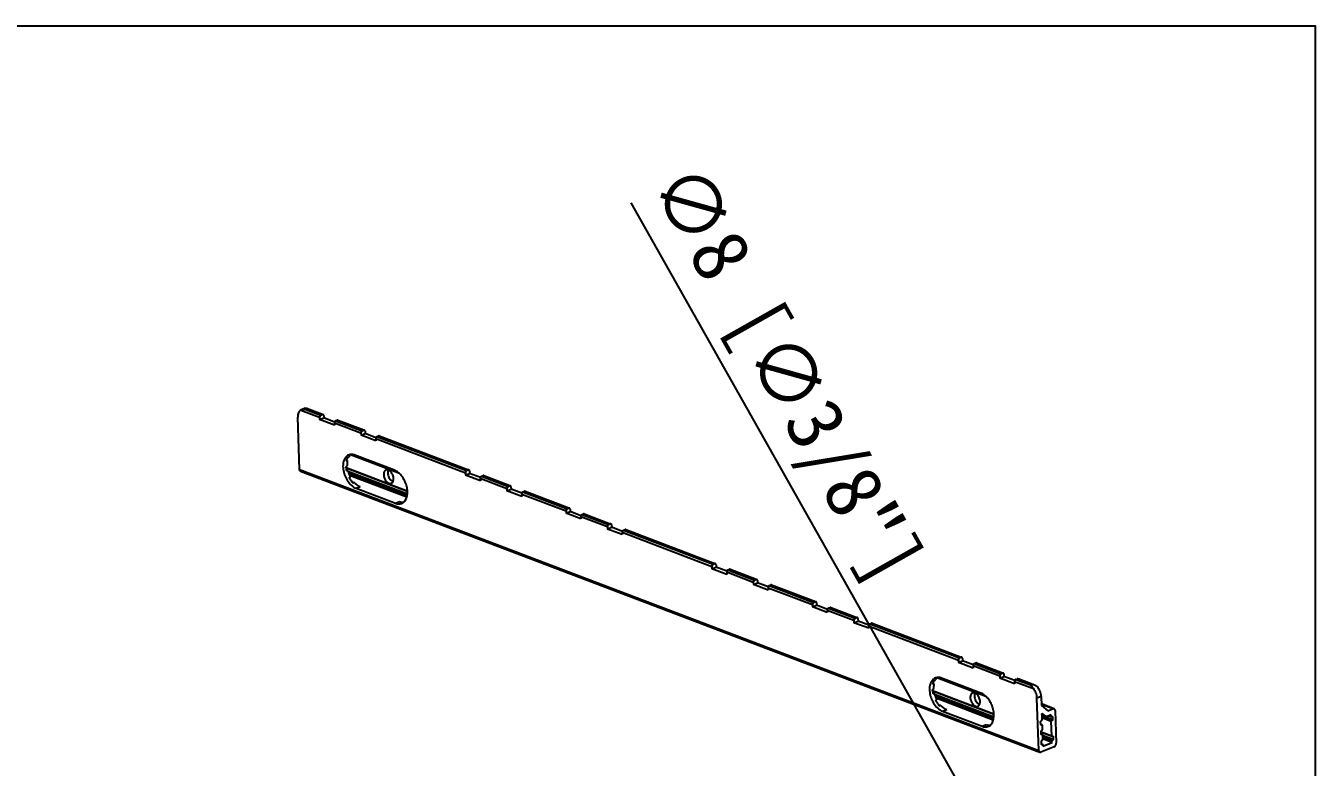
# Model space of a CAD drawing. Header units: millimetres. Extents: x 2900105 to 2915262, y -55349 to -51874.
# Drawn here: x 2908235 to 2909141, y -53200 to -52680 of the extents above; entities that cross this region are included whole.
import ezdxf

# ---------------------------------------------------------------- set-up
doc = ezdxf.new("R2010")
doc.units = ezdxf.units.MM
doc.layers.add('02___PRT_ALL_AXES', color=7, linetype='Continuous')
doc.styles.get("Standard").update_dxf_attribs({"font": ''})
doc.styles.get('Standard').set_extended_font_data('SimSun')
doc.dimstyles.new('我的A-GB-50', dxfattribs={"dimscale": 0.5, "dimtxt": 80, "dimasz": 50, "dimexe": 20, "dimexo": 10, "dimgap": 15, "dimtad": 1, "dimdec": 1, "dimzin": 9, "dimdsep": 46, "dimtxsty": 'Standard', "dimcen": 2.5, "dimadec": 0, "dimazin": 0, "dimtfac": 1, "dimtdec": 1, "dimtmove": 0, "dimatfit": 3, "dimfxl": 2, "dimarcsym": 0})

# ---------------------------------------------------------------- blocks, each defined once
blk = doc.blocks.new('*D286')
at = {"color": 0, "lineweight": -2, "transparency": 16777216}
for p, q in [((2908660.27, -52803.89), (2908903.95, -53235.58)), ((2908920.18, -53264.31), (2908916.24, -53257.35)), ((2908932.46, -53286.09), (2908944.75, -53307.86))]:
    blk.add_line(p, q, dxfattribs=at)
at = {"color": 0, "transparency": 16777216}
for points in [[(2908907.58, -53233.53), (2908900.32, -53237.62), (2908916.24, -53257.35)], [(2908936.09, -53284.04), (2908928.84, -53288.13), (2908920.18, -53264.31)]]:
    blk.add_solid(points, dxfattribs=at)
at = {"layer": 'Defpoints', "color": 0, "transparency": 16777216}
for p in [(2908916.24, -53257.35), (2908920.18, -53264.31)]:
    blk.add_point(p, dxfattribs=at)
at = {"color": 0, "transparency": 16777216, "insert": (2908766.34, -52926.08), "char_height": 40, "attachment_point": 5, "rotation": 299.44405}
blk.add_mtext('∅8 [∅3/8"]', dxfattribs=at)

msp = doc.modelspace()

# ---------------------------------------------------------------- linework, layer by layer
at = {"color": 7, "linetype": 'Continuous'}
for p, q in [((2908428.62, -52949.42), (2908428.42, -52949.51)), ((2908428.42, -52949.51), (2908441.63, -52954.52)), ((2908431.48, -52948.25), (2908429.48, -52949.07)), ((2908432.07, -52949.12), (2908433.22, -52948.65)), ((2908432.07, -52949.12), (2908442.45, -52953.07)), ((2908432.54, -52948.2), (2908443.67, -52952.43)), ((2908433.22, -52948.65), (2908443.61, -52952.6)), ((2908427.5, -52991.16), (2908426.24, -52954.39)), ((2908441.63, -52954.52), (2908441.68, -52956.18)), ((2908441.68, -52956.18), (2908444.57, -52955.01)), ((2908452.07, -52960.13), (2908441.68, -52956.18)), ((2908442.45, -52953.07), (2908443.61, -52952.6)), ((2908444.07, -52952.58), (2908443.61, -52952.6)), ((2908444.51, -52953.35), (2908444.57, -52955.01)), ((2908452.11, -52957.88), (2908444.57, -52955.01)), ((2908452.02, -52958.47), (2908452.07, -52960.13)), ((2908452.02, -52958.47), (2908470.72, -52965.58)), ((2908452.84, -52957.02), (2908454, -52956.55)), ((2908452.84, -52957.02), (2908471.54, -52964.13)), ((2908454.46, -52956.53), (2908454, -52956.55)), ((2908454, -52956.55), (2908472.7, -52963.66)), ((2908454.46, -52956.53), (2908472.76, -52963.49)), ((2908470.72, -52965.58), (2908470.77, -52967.24)), ((2908470.77, -52967.24), (2908473.65, -52966.06)), ((2908481.16, -52971.18), (2908470.77, -52967.24)), ((2908471.54, -52964.13), (2908472.7, -52963.66)), ((2908473.16, -52963.64), (2908472.7, -52963.66)), ((2908473.6, -52964.41), (2908473.65, -52966.06)), ((2908481.2, -52968.93), (2908473.65, -52966.06)), ((2908481.1, -52969.53), (2908481.16, -52971.18)), ((2908481.1, -52969.53), (2908544.13, -52993.48)), ((2908481.93, -52968.08), (2908483.08, -52967.61)), ((2908481.93, -52968.08), (2908544.96, -52992.03)), ((2908483.55, -52967.59), (2908483.08, -52967.61)), ((2908483.08, -52967.61), (2908546.11, -52991.56)), ((2908483.55, -52967.59), (2908546.17, -52991.39)), ((2908460.45, -52984.91), (2908460.9, -52985.09)), ((2908460.48, -52984.84), (2908461.07, -52985.07)), ((2908460.72, -52985.16), (2908460.54, -52985.17)), ((2908460.57, -52985.1), (2908460.72, -52985.16)), ((2908460.9, -52985.09), (2908460.72, -52985.16)), ((2908461.07, -52985.07), (2908460.9, -52985.09)), ((2908461.78, -52982.7), (2908461.6, -52982.77)), ((2908497.75, -52994.16), (2908463.25, -52981.05)), ((2908496.14, -52992.81), (2908464.52, -52980.79)), ((2908465.27, -52980.93), (2908495.38, -52992.38)), ((2908494.17, -52991.69), (2908466.46, -52981.16)), ((2908427.5, -52991.16), (2908946.93, -53188.59)), ((2908428.23, -52992.44), (2908947.66, -53189.87)), ((2908460.19, -52989.86), (2908503.24, -53006.22)), ((2908460.19, -52990.11), (2908503.24, -53006.48)), ((2908460.44, -52991.71), (2908461.1, -52991.97)), ((2908460.64, -52989.07), (2908460.46, -52989.14)), ((2908460.46, -52991.64), (2908461.31, -52991.96)), ((2908460.92, -52992.04), (2908460.71, -52992.04)), ((2908460.74, -52991.97), (2908460.92, -52992.04)), ((2908461.1, -52991.97), (2908460.92, -52992.04)), ((2908461.31, -52991.96), (2908461.1, -52991.97)), ((2908461.56, -52992.4), (2908503.31, -53008.26)), ((2908461.89, -52993.26), (2908503.17, -53008.95)), ((2908503.15, -53009.08), (2908461.94, -52993.42)), ((2908503.01, -53009.77), (2908462.22, -52994.27)), ((2908502.84, -53010.61), (2908462.7, -52995.35)), ((2908462.93, -52996.75), (2908462.75, -52996.82)), ((2908544.13, -52993.48), (2908544.18, -52995.14)), ((2908544.18, -52995.14), (2908547.07, -52993.97)), ((2908554.57, -52999.09), (2908544.18, -52995.14)), ((2908544.96, -52992.03), (2908546.11, -52991.56)), ((2908546.57, -52991.54), (2908546.11, -52991.56)), ((2908547.01, -52992.31), (2908547.07, -52993.97)), ((2908554.61, -52996.84), (2908547.07, -52993.97)), ((2908555.34, -52995.98), (2908556.5, -52995.51)), ((2908555.34, -52995.98), (2908574.04, -53003.09)), ((2908556.96, -52995.49), (2908556.5, -52995.51)), ((2908556.5, -52995.51), (2908575.2, -53002.62)), ((2908556.96, -52995.49), (2908575.26, -53002.45)), ((2908464.44, -53000.04), (2908465.59, -53000.48)), ((2908464.46, -52999.97), (2908465.88, -53000.51)), ((2908464.75, -53000.3), (2908465.41, -53000.55)), ((2908465.59, -53000.48), (2908465.41, -53000.55)), ((2908467.26, -53004.46), (2908470.14, -53003.28)), ((2908467.26, -53004.46), (2908494.96, -53014.99)), ((2908554.52, -52997.43), (2908554.57, -52999.09)), ((2908554.52, -52997.43), (2908573.22, -53004.54)), ((2908573.22, -53004.54), (2908573.27, -53006.2)), ((2908573.27, -53006.2), (2908576.16, -53005.02)), ((2908574.04, -53003.09), (2908575.2, -53002.62)), ((2908575.66, -53002.6), (2908575.2, -53002.62)), ((2908576.1, -53003.37), (2908576.16, -53005.02)), ((2908583.7, -53007.89), (2908576.16, -53005.02)), ((2908494.96, -53014.99), (2908497.84, -53013.81)), ((2908583.66, -53010.14), (2908573.27, -53006.2)), ((2908583.61, -53008.49), (2908583.66, -53010.14)), ((2908583.61, -53008.49), (2908614.77, -53020.34)), ((2908584.43, -53007.04), (2908585.59, -53006.57)), ((2908584.43, -53007.04), (2908615.6, -53018.88)), ((2908586.05, -53006.55), (2908585.59, -53006.57)), ((2908585.59, -53006.57), (2908616.75, -53018.41)), ((2908586.05, -53006.55), (2908616.82, -53018.24)), ((2908614.77, -53020.34), (2908614.83, -53021.99)), ((2908614.83, -53021.99), (2908617.71, -53020.82)), ((2908625.22, -53025.94), (2908614.83, -53021.99)), ((2908615.6, -53018.88), (2908616.75, -53018.41)), ((2908617.22, -53018.39), (2908616.75, -53018.41)), ((2908617.65, -53019.16), (2908617.71, -53020.82)), ((2908625.26, -53023.69), (2908617.71, -53020.82)), ((2908625.99, -53022.83), (2908627.14, -53022.36)), ((2908625.99, -53022.83), (2908644.69, -53029.94)), ((2908627.6, -53022.34), (2908627.14, -53022.36)), ((2908627.14, -53022.36), (2908645.84, -53029.47)), ((2908627.6, -53022.34), (2908645.9, -53029.3)), ((2908625.16, -53024.28), (2908625.22, -53025.94)), ((2908625.16, -53024.28), (2908643.86, -53031.39)), ((2908643.86, -53031.39), (2908643.92, -53033.05)), ((2908643.92, -53033.05), (2908646.8, -53031.87)), ((2908654.3, -53036.99), (2908643.92, -53033.05)), ((2908644.69, -53029.94), (2908645.84, -53029.47)), ((2908646.3, -53029.45), (2908645.84, -53029.47)), ((2908646.74, -53030.22), (2908646.8, -53031.87)), ((2908654.35, -53034.74), (2908646.8, -53031.87)), ((2908654.25, -53035.34), (2908654.3, -53036.99)), ((2908654.25, -53035.34), (2908717.27, -53059.3)), ((2908655.08, -53033.89), (2908656.23, -53033.42)), ((2908655.08, -53033.89), (2908718.1, -53057.84)), ((2908656.69, -53033.4), (2908656.23, -53033.42)), ((2908656.23, -53033.42), (2908719.25, -53057.37)), ((2908656.69, -53033.4), (2908719.32, -53057.2)), ((2908717.27, -53059.3), (2908717.33, -53060.95)), ((2908717.33, -53060.95), (2908720.21, -53059.78)), ((2908718.1, -53057.84), (2908719.25, -53057.37)), ((2908719.72, -53057.35), (2908719.25, -53057.37)), ((2908720.16, -53058.12), (2908720.21, -53059.78)), ((2908727.76, -53062.65), (2908720.21, -53059.78)), ((2908727.72, -53064.9), (2908717.33, -53060.95)), ((2908727.66, -53063.24), (2908746.36, -53070.35)), ((2908727.66, -53063.24), (2908727.72, -53064.9)), ((2908728.49, -53061.79), (2908729.64, -53061.32)), ((2908728.49, -53061.79), (2908747.19, -53068.9)), ((2908730.11, -53061.3), (2908729.64, -53061.32)), ((2908729.64, -53061.32), (2908748.34, -53068.43)), ((2908730.11, -53061.3), (2908748.41, -53068.26)), ((2908747.19, -53068.9), (2908748.34, -53068.43)), ((2908748.81, -53068.41), (2908748.34, -53068.43)), ((2908749.24, -53069.18), (2908749.3, -53070.83)), ((2908746.36, -53070.35), (2908746.42, -53072.01)), ((2908746.42, -53072.01), (2908749.3, -53070.83)), ((2908756.81, -53075.95), (2908746.42, -53072.01)), ((2908756.85, -53073.7), (2908749.3, -53070.83)), ((2908756.75, -53074.3), (2908787.92, -53086.15)), ((2908756.75, -53074.3), (2908756.81, -53075.95)), ((2908757.58, -53072.85), (2908758.73, -53072.38)), ((2908757.58, -53072.85), (2908788.74, -53084.69)), ((2908759.19, -53072.36), (2908758.73, -53072.38)), ((2908758.73, -53072.38), (2908789.9, -53084.22)), ((2908759.19, -53072.36), (2908789.96, -53084.05)), ((2908787.92, -53086.15), (2908787.97, -53087.8)), ((2908787.97, -53087.8), (2908790.85, -53086.63)), ((2908788.74, -53084.69), (2908789.9, -53084.22)), ((2908790.36, -53084.2), (2908789.9, -53084.22)), ((2908790.8, -53084.97), (2908790.85, -53086.63)), ((2908798.4, -53089.5), (2908790.85, -53086.63)), ((2908798.36, -53091.75), (2908787.97, -53087.8)), ((2908798.3, -53090.09), (2908817, -53097.2)), ((2908798.3, -53090.09), (2908798.36, -53091.75)), ((2908799.13, -53088.64), (2908800.28, -53088.17)), ((2908799.13, -53088.64), (2908817.83, -53095.75)), ((2908800.75, -53088.15), (2908800.28, -53088.17)), ((2908800.28, -53088.17), (2908818.98, -53095.28)), ((2908800.75, -53088.15), (2908819.05, -53095.11)), ((2908817.83, -53095.75), (2908818.98, -53095.28)), ((2908819.45, -53095.26), (2908818.98, -53095.28)), ((2908819.89, -53096.03), (2908819.94, -53097.68)), ((2908817, -53097.2), (2908817.06, -53098.86)), ((2908817.06, -53098.86), (2908819.94, -53097.68)), ((2908827.45, -53102.81), (2908817.06, -53098.86)), ((2908827.49, -53100.55), (2908819.94, -53097.68)), ((2908827.39, -53101.15), (2908890.42, -53125.11)), ((2908827.39, -53101.15), (2908827.45, -53102.81)), ((2908828.22, -53099.7), (2908829.37, -53099.23)), ((2908828.22, -53099.7), (2908891.24, -53123.65)), ((2908829.84, -53099.21), (2908829.37, -53099.23)), ((2908829.37, -53099.23), (2908892.4, -53123.18)), ((2908829.84, -53099.21), (2908892.46, -53123.01)), ((2908891.24, -53123.65), (2908892.4, -53123.18)), ((2908892.86, -53123.16), (2908892.4, -53123.18)), ((2908890.42, -53125.11), (2908890.47, -53126.76)), ((2908890.47, -53126.76), (2908893.36, -53125.59)), ((2908900.86, -53130.71), (2908890.47, -53126.76)), ((2908893.3, -53123.93), (2908893.36, -53125.59)), ((2908900.9, -53128.46), (2908893.36, -53125.59)), ((2908900.81, -53129.05), (2908919.51, -53136.16)), ((2908900.81, -53129.05), (2908900.86, -53130.71)), ((2908901.63, -53127.6), (2908902.79, -53127.13)), ((2908901.63, -53127.6), (2908920.33, -53134.71)), ((2908903.25, -53127.11), (2908902.79, -53127.13)), ((2908902.79, -53127.13), (2908921.49, -53134.24)), ((2908903.25, -53127.11), (2908921.55, -53134.07)), ((2908872.53, -53141.54), (2908872.98, -53141.71)), ((2908872.56, -53141.47), (2908873.16, -53141.7)), ((2908872.8, -53141.79), (2908872.62, -53141.8)), ((2908872.65, -53141.73), (2908872.8, -53141.79)), ((2908872.98, -53141.71), (2908872.8, -53141.79)), ((2908873.16, -53141.7), (2908872.98, -53141.71)), ((2908873.86, -53139.33), (2908873.68, -53139.4)), ((2908909.83, -53150.79), (2908875.4, -53137.7)), ((2908908.22, -53149.44), (2908876.6, -53137.42)), ((2908877.35, -53137.56), (2908907.46, -53149.01)), ((2908906.25, -53148.32), (2908878.55, -53137.79)), ((2908919.51, -53136.16), (2908919.56, -53137.82)), ((2908919.56, -53137.82), (2908922.44, -53136.64)), ((2908929.95, -53141.77), (2908919.56, -53137.82)), ((2908920.33, -53134.71), (2908921.49, -53134.24)), ((2908921.95, -53134.22), (2908921.49, -53134.24)), ((2908922.39, -53134.99), (2908922.44, -53136.64)), ((2908929.99, -53139.51), (2908922.44, -53136.64)), ((2908929.89, -53140.11), (2908943.1, -53145.13)), ((2908929.89, -53140.11), (2908929.95, -53141.77)), ((2908930.72, -53138.66), (2908931.87, -53138.19)), ((2908930.72, -53138.66), (2908941.11, -53142.61)), ((2908932.34, -53138.17), (2908931.87, -53138.19)), ((2908931.87, -53138.19), (2908942.26, -53142.14)), ((2908932.34, -53138.17), (2908943.87, -53142.55)), ((2908872.27, -53146.49), (2908915.32, -53162.85)), ((2908872.27, -53146.74), (2908915.33, -53163.11)), ((2908873.18, -53148.6), (2908872.52, -53148.34)), ((2908872.72, -53145.7), (2908872.54, -53145.77)), ((2908872.55, -53148.27), (2908873.39, -53148.59)), ((2908873, -53148.67), (2908872.79, -53148.67)), ((2908872.82, -53148.6), (2908873, -53148.67)), ((2908873.18, -53148.6), (2908873, -53148.67)), ((2908873.39, -53148.59), (2908873.18, -53148.6)), ((2908873.64, -53149.03), (2908915.39, -53164.89)), ((2908873.98, -53149.89), (2908915.26, -53165.58)), ((2908915.23, -53165.71), (2908874.03, -53150.05)), ((2908915.09, -53166.4), (2908874.31, -53150.89)), ((2908942.26, -53142.14), (2908941.11, -53142.61)), ((2908948.56, -53150.65), (2908945.67, -53151.82)), ((2908948.56, -53150.65), (2908948.78, -53157.09)), ((2908914.92, -53167.24), (2908874.79, -53151.98)), ((2908875.02, -53153.37), (2908874.84, -53153.45)), ((2908876.52, -53156.67), (2908877.68, -53157.11)), ((2908876.55, -53156.6), (2908877.97, -53157.14)), ((2908876.83, -53156.93), (2908877.5, -53157.18)), ((2908877.68, -53157.11), (2908877.5, -53157.18)), ((2908879.34, -53161.09), (2908882.22, -53159.91)), ((2908946.93, -53188.59), (2908945.67, -53151.82)), ((2908957.67, -53159.35), (2908948.74, -53155.95)), ((2908956.89, -53159.38), (2908948.75, -53156.28)), ((2908948.78, -53157.09), (2908953.29, -53160.84)), ((2908953.29, -53160.84), (2908956.89, -53159.38)), ((2908879.34, -53161.09), (2908907.05, -53171.62)), ((2908948.32, -53170.32), (2908948.25, -53168.48)), ((2908948.6, -53167.88), (2908948.78, -53167.8)), ((2908948.99, -53163.4), (2908949.12, -53167.2)), ((2908949, -53163.58), (2908951.78, -53164.64)), ((2908949, -53163.64), (2908951.76, -53164.69)), ((2908949.02, -53164.07), (2908956.6, -53166.95)), ((2908949.04, -53164.81), (2908956.26, -53167.56)), ((2908956.08, -53167.63), (2908949.05, -53164.96)), ((2908955.73, -53168.24), (2908949.07, -53165.7)), ((2908949.53, -53162.78), (2908949.6, -53162.82)), ((2908949.53, -53162.79), (2908949.6, -53162.82)), ((2908951.78, -53164.64), (2908949.6, -53162.82)), ((2908951.78, -53164.64), (2908952.05, -53164.79)), ((2908955.58, -53163.64), (2908952.82, -53164.76)), ((2908954.1, -53164.24), (2908955.79, -53164.88)), ((2908954.42, -53164.11), (2908955.61, -53164.56)), ((2908955.61, -53164.56), (2908955.58, -53163.64)), ((2908956.08, -53178.35), (2908955.73, -53168.24)), ((2908955.79, -53164.88), (2908955.98, -53164.87)), ((2908955.98, -53164.87), (2908956.17, -53164.8)), ((2908955.98, -53164.9), (2908956.54, -53165.11)), ((2908956.26, -53167.56), (2908956.08, -53167.63)), ((2908956.17, -53164.8), (2908956.36, -53164.79)), ((2908956.54, -53165.11), (2908956.6, -53166.95)), ((2908958.4, -53160.63), (2908959.18, -53183.61)), ((2908907.05, -53171.62), (2908909.93, -53170.44)), ((2908948.31, -53170.35), (2908948.87, -53170.56)), ((2908948.33, -53170.27), (2908949.07, -53170.55)), ((2908948.55, -53177.21), (2908948.49, -53175.38)), ((2908948.69, -53170.63), (2908948.5, -53170.64)), ((2908948.5, -53175.72), (2908956.26, -53178.67)), ((2908948.53, -53170.57), (2908948.69, -53170.63)), ((2908948.54, -53177.24), (2908949.11, -53177.45)), ((2908948.56, -53175.49), (2908956.08, -53178.35)), ((2908948.57, -53177.17), (2908949.3, -53177.45)), ((2908948.87, -53170.56), (2908948.69, -53170.63)), ((2908948.93, -53177.53), (2908948.73, -53177.54)), ((2908948.76, -53177.46), (2908948.93, -53177.53)), ((2908948.83, -53174.77), (2908949.01, -53174.7)), ((2908949.07, -53170.55), (2908948.87, -53170.56)), ((2908949.11, -53177.45), (2908948.93, -53177.53)), ((2908949.3, -53177.45), (2908949.11, -53177.45)), ((2908949.25, -53170.87), (2908949.36, -53174.09)), ((2908949.46, -53177.84), (2908957.08, -53180.74)), ((2908949.48, -53177.77), (2908949.59, -53180.98)), ((2908957.8, -53186.03), (2908948.44, -53189.84)), ((2908948.79, -53184.11), (2908948.72, -53182.27)), ((2908948.78, -53184.13), (2908949.34, -53184.35)), ((2908948.81, -53184.06), (2908949.54, -53184.34)), ((2908949.16, -53184.42), (2908948.97, -53184.43)), ((2908949, -53184.36), (2908949.16, -53184.42)), ((2908949.07, -53181.66), (2908949.25, -53181.59)), ((2908949.34, -53184.35), (2908949.16, -53184.42)), ((2908949.54, -53184.34), (2908949.34, -53184.35)), ((2908949.51, -53178.6), (2908956.73, -53181.34)), ((2908956.55, -53181.42), (2908949.52, -53178.74)), ((2908956.21, -53182.02), (2908949.54, -53179.49)), ((2908956.24, -53182.94), (2908949.57, -53180.41)), ((2908949.72, -53184.66), (2908949.75, -53185.58)), ((2908949.75, -53185.58), (2908956.24, -53182.94)), ((2908956.24, -53182.94), (2908956.21, -53182.02)), ((2908956.26, -53178.67), (2908956.46, -53178.66)), ((2908956.45, -53178.68), (2908957.01, -53178.9)), ((2908956.46, -53178.66), (2908956.64, -53178.59)), ((2908956.73, -53181.34), (2908956.55, -53181.42)), ((2908956.64, -53178.59), (2908956.83, -53178.58)), ((2908957.01, -53178.9), (2908957.08, -53180.74))]:
    msp.add_line(p, q, dxfattribs=at)
at = {"color": 114, "true_color": 0x139b48}
msp.add_lwpolyline([(2907331.45, -52679.54), (2909141.14, -52679.54), (2909141.14, -53792.26), (2907331.45, -53792.26)], close=True, dxfattribs=at)
at = {"color": 7, "linetype": 'Continuous'}
for centre, radius, start, end in [((2908466.26, -52987.56), 7.99, 153.20422, 154.22667), ((2908464.63, -52986.5), 6.04, 136.23682, 140.89353), ((2908464.33, -52986.21), 5.62, 128.33878, 136.26265), ((2908469.79, -52987.37), 9.66, 159.95779, 165.09981), ((2908464.16, -52986), 5.35, 126.27532, 128.28211), ((2908464.05, -52985.84), 5.16, 117.80914, 126.30455), ((2908463.97, -52985.7), 5, 112.13087, 117.76654), ((2908467.2, -52985.01), 5.6, 130.20338, 134.56306), ((2908477.54, -52987.99), 17.49, 185.80758, 188.97254), ((2908478.46, -52987.85), 18.42, 188.96988, 192.04577), ((2908480.91, -52987.1), 20.02, 195.13278, 206.51695), ((2908477.12, -52989.41), 16.53, 219.59997, 219.92023), ((2908496.83, -53009.69), 5.98, 317.38249, 318.38822), ((2908496.74, -53009.61), 6.11, 318.39233, 320.54753), ((2908878.34, -53144.18), 7.99, 153.20422, 154.22667), ((2908876.72, -53143.13), 6.04, 136.23682, 140.89353), ((2908876.42, -53142.84), 5.62, 128.33878, 136.26265), ((2908881.87, -53144), 9.66, 159.95779, 165.09981), ((2908876.24, -53142.63), 5.35, 126.27532, 128.28211), ((2908876.13, -53142.47), 5.16, 117.80914, 126.30455), ((2908876.05, -53142.33), 5, 112.13087, 117.76654), ((2908889.63, -53144.62), 17.49, 185.80758, 188.97251), ((2908890.54, -53144.48), 18.42, 188.96985, 192.04577), ((2908893, -53143.72), 20.02, 195.13278, 206.51695), ((2908889.21, -53146.04), 16.53, 219.59997, 219.92023), ((2908908.92, -53166.32), 5.98, 317.38249, 318.38822), ((2908908.82, -53166.24), 6.11, 318.39233, 320.54753)]:
    msp.add_arc(centre, radius, start, end, dxfattribs=at)
for points, knots in [([(2908428.42, -52949.51), (2908428.06, -52949.68), (2908427.38, -52950.21), (2908426.68, -52951.36), (2908426.28, -52952.8), (2908426.22, -52953.85), (2908426.24, -52954.39)], [0, 0, 0, 0, 0.212668, 0.445725, 0.708068, 1, 1, 1, 1]), ([(2908432.07, -52949.12), (2908431.45, -52949.03), (2908430.28, -52948.99), (2908429.12, -52949.21), (2908428.62, -52949.42)], [0, 0, 0, 0, 0.531748, 1, 1, 1, 1]), ([(2908431.48, -52948.25), (2908431.66, -52948.18), (2908432.02, -52948.08), (2908432.39, -52948.14), (2908432.54, -52948.2)], [0, 0, 0, 0, 0.5398, 1, 1, 1, 1]), ([(2908432.54, -52948.2), (2908432.6, -52948.22), (2908432.85, -52948.34), (2908433.07, -52948.51), (2908433.22, -52948.65)], [0, 0, 0, 0, 0.232154, 1, 1, 1, 1]), ([(2908442.45, -52953.07), (2908442.33, -52953.12), (2908441.85, -52953.46), (2908441.61, -52954.08), (2908441.63, -52954.52)], [0, 0, 0, 0, 0.228045, 1, 1, 1, 1]), ([(2908444.51, -52953.35), (2908444.5, -52953.18), (2908444.44, -52952.87), (2908444.2, -52952.63), (2908444.07, -52952.58)], [0, 0, 0, 0, 0.547541, 1, 1, 1, 1]), ([(2908452.84, -52957.02), (2908452.72, -52957.07), (2908452.24, -52957.41), (2908452, -52958.03), (2908452.02, -52958.47)], [0, 0, 0, 0, 0.228045, 1, 1, 1, 1]), ([(2908471.54, -52964.13), (2908471.42, -52964.18), (2908470.94, -52964.51), (2908470.7, -52965.14), (2908470.72, -52965.58)], [0, 0, 0, 0, 0.228045, 1, 1, 1, 1]), ([(2908473.6, -52964.41), (2908473.59, -52964.24), (2908473.53, -52963.92), (2908473.29, -52963.69), (2908473.16, -52963.64)], [0, 0, 0, 0, 0.547541, 1, 1, 1, 1]), ([(2908481.93, -52968.08), (2908481.81, -52968.12), (2908481.33, -52968.46), (2908481.09, -52969.09), (2908481.1, -52969.53)], [0, 0, 0, 0, 0.228045, 1, 1, 1, 1]), ([(2908459.07, -52984.08), (2908458.59, -52985.08), (2908457.99, -52987.41), (2908458.08, -52991.17), (2908459.06, -52995.07), (2908460.25, -52997.57), (2908460.97, -52998.74)], [0, 0, 0, 0, 0.216001, 0.462841, 0.729622, 1, 1, 1, 1]), ([(2908459.94, -52982.69), (2908459.87, -52982.78), (2908459.56, -52983.18), (2908459.3, -52983.62), (2908459.13, -52983.96)], [0, 0, 0, 0, 0.243147, 1, 1, 1, 1]), ([(2908460.45, -52985.06), (2908460.45, -52985.05), (2908460.44, -52984.99), (2908460.45, -52984.93), (2908460.46, -52984.89)], [0, 0, 0, 0, 0.223781, 1, 1, 1, 1]), ([(2908460.54, -52985.17), (2908460.51, -52985.16), (2908460.47, -52985.12), (2908460.45, -52985.07), (2908460.45, -52985.06)], [0, 0, 0, 0, 0.728731, 1, 1, 1, 1]), ([(2908461.04, -52983.3), (2908461.01, -52983.36), (2908460.89, -52983.61), (2908460.79, -52983.87), (2908460.72, -52984.06)], [0, 0, 0, 0, 0.246064, 1, 1, 1, 1]), ([(2908461.17, -52985.36), (2908461.13, -52985.6), (2908460.97, -52986.63), (2908460.94, -52987.67), (2908460.97, -52988.46)], [0, 0, 0, 0, 0.240072, 1, 1, 1, 1]), ([(2908461.04, -52983.3), (2908461.09, -52983.18), (2908461.26, -52982.98), (2908461.47, -52982.82), (2908461.6, -52982.77)], [0, 0, 0, 0, 0.48348, 1, 1, 1, 1]), ([(2908461.17, -52985.36), (2908461.18, -52985.3), (2908461.19, -52985.19), (2908461.12, -52985.09), (2908461.07, -52985.07)], [0, 0, 0, 0, 0.572939, 1, 1, 1, 1]), ([(2908461.78, -52982.7), (2908461.81, -52982.68), (2908461.96, -52982.6), (2908462.1, -52982.49), (2908462.19, -52982.39)], [0, 0, 0, 0, 0.226616, 1, 1, 1, 1]), ([(2908466.46, -52981.16), (2908465.74, -52980.89), (2908464.26, -52980.55), (2908462.74, -52980.8), (2908462.09, -52981.07)], [0, 0, 0, 0, 0.522417, 1, 1, 1, 1]), ([(2908462.19, -52982.39), (2908462.2, -52982.37), (2908462.26, -52982.31), (2908462.32, -52982.23), (2908462.35, -52982.18)], [0, 0, 0, 0, 0.276225, 1, 1, 1, 1]), ([(2908463.27, -52981.03), (2908463.19, -52981.11), (2908462.85, -52981.47), (2908462.55, -52981.86), (2908462.35, -52982.18)], [0, 0, 0, 0, 0.243918, 1, 1, 1, 1]), ([(2908428.23, -52992.44), (2908428.12, -52992.4), (2908427.92, -52992.27), (2908427.6, -52991.86), (2908427.51, -52991.44), (2908427.5, -52991.16)], [0, 0, 0, 0, 0.2203, 0.456066, 1, 1, 1, 1]), ([(2908460.14, -52989.76), (2908460.13, -52989.7), (2908460.15, -52989.46), (2908460.3, -52989.21), (2908460.46, -52989.14)], [0, 0, 0, 0, 0.266562, 1, 1, 1, 1]), ([(2908460.71, -52992.04), (2908460.66, -52992.02), (2908460.6, -52991.98), (2908460.56, -52991.93), (2908460.55, -52991.92)], [0, 0, 0, 0, 0.736511, 1, 1, 1, 1]), ([(2908460.64, -52989.07), (2908460.67, -52989.06), (2908460.81, -52988.97), (2908460.9, -52988.83), (2908460.94, -52988.71)], [0, 0, 0, 0, 0.224236, 1, 1, 1, 1]), ([(2908460.94, -52988.71), (2908460.96, -52988.65), (2908460.97, -52988.56), (2908460.97, -52988.48), (2908460.97, -52988.46)], [0, 0, 0, 0, 0.759693, 1, 1, 1, 1]), ([(2908461.59, -52992.32), (2908461.58, -52992.28), (2908461.52, -52992.14), (2908461.41, -52992), (2908461.31, -52991.96)], [0, 0, 0, 0, 0.275351, 1, 1, 1, 1]), ([(2908462.72, -52997.54), (2908462.68, -52997.48), (2908462.62, -52997.35), (2908462.58, -52997.14), (2908462.6, -52996.94), (2908462.7, -52996.84), (2908462.75, -52996.82)], [0, 0, 0, 0, 0.276556, 0.540564, 0.780646, 1, 1, 1, 1]), ([(2908462.93, -52996.75), (2908463, -52996.72), (2908463.11, -52996.58), (2908463.1, -52996.42), (2908463.09, -52996.34)], [0, 0, 0, 0, 0.467268, 1, 1, 1, 1]), ([(2908501.46, -53013.49), (2908502.62, -53012.07), (2908503.32, -53009.58), (2908503.37, -53006.65), (2908503.17, -53004.36), (2908502.47, -53001.48), (2908501.05, -52998.22), (2908499.12, -52995.34), (2908496.83, -52993.08), (2908495.06, -52992.03), (2908494.17, -52991.69)], [0, 0, 0, 0, 0.215562, 0.279108, 0.34554, 0.484166, 0.625221, 0.761855, 0.888046, 1, 1, 1, 1]), ([(2908544.96, -52992.03), (2908544.83, -52992.08), (2908544.36, -52992.42), (2908544.11, -52993.04), (2908544.13, -52993.48)], [0, 0, 0, 0, 0.228045, 1, 1, 1, 1]), ([(2908547.01, -52992.31), (2908547.01, -52992.14), (2908546.94, -52991.83), (2908546.7, -52991.59), (2908546.57, -52991.54)], [0, 0, 0, 0, 0.547541, 1, 1, 1, 1]), ([(2908555.34, -52995.98), (2908555.22, -52996.03), (2908554.74, -52996.37), (2908554.5, -52996.99), (2908554.52, -52997.43)], [0, 0, 0, 0, 0.228045, 1, 1, 1, 1]), ([(2908460.97, -52998.74), (2908461.78, -53000.05), (2908463.58, -53002.33), (2908466.01, -53003.98), (2908467.26, -53004.46)], [0, 0, 0, 0, 0.536104, 1, 1, 1, 1]), ([(2908462.72, -52997.54), (2908462.84, -52997.76), (2908463.35, -52998.59), (2908463.92, -52999.38), (2908464.39, -52999.94)], [0, 0, 0, 0, 0.254431, 1, 1, 1, 1]), ([(2908465.41, -53000.55), (2908465.4, -53000.56), (2908465.34, -53000.57), (2908465.28, -53000.57), (2908465.24, -53000.56)], [0, 0, 0, 0, 0.224798, 1, 1, 1, 1]), ([(2908465.88, -53000.51), (2908465.86, -53000.5), (2908465.77, -53000.47), (2908465.66, -53000.45), (2908465.59, -53000.48)], [0, 0, 0, 0, 0.267742, 1, 1, 1, 1]), ([(2908466.69, -53001.07), (2908466.58, -53000.96), (2908466.32, -53000.75), (2908466.04, -53000.57), (2908465.88, -53000.51)], [0, 0, 0, 0, 0.483629, 1, 1, 1, 1]), ([(2908466.69, -53001.07), (2908466.96, -53001.31), (2908468, -53002.2), (2908469.2, -53002.93), (2908470.14, -53003.28)], [0, 0, 0, 0, 0.267122, 1, 1, 1, 1]), ([(2908574.04, -53003.09), (2908573.92, -53003.14), (2908573.44, -53003.47), (2908573.2, -53004.1), (2908573.22, -53004.54)], [0, 0, 0, 0, 0.228045, 1, 1, 1, 1]), ([(2908576.1, -53003.37), (2908576.09, -53003.2), (2908576.03, -53002.88), (2908575.79, -53002.65), (2908575.66, -53002.6)], [0, 0, 0, 0, 0.547541, 1, 1, 1, 1]), ([(2908494.96, -53014.99), (2908495.69, -53015.26), (2908497.17, -53015.6), (2908498.68, -53015.34), (2908499.34, -53015.08)], [0, 0, 0, 0, 0.522417, 1, 1, 1, 1]), ([(2908497.84, -53013.81), (2908498.07, -53013.9), (2908498.95, -53014.19), (2908499.88, -53014.31), (2908500.56, -53014.27)], [0, 0, 0, 0, 0.263688, 1, 1, 1, 1]), ([(2908499.34, -53015.08), (2908499.51, -53015.01), (2908500.22, -53014.67), (2908500.84, -53014.17), (2908501.24, -53013.74)], [0, 0, 0, 0, 0.245977, 1, 1, 1, 1]), ([(2908584.43, -53007.04), (2908584.31, -53007.08), (2908583.83, -53007.42), (2908583.59, -53008.05), (2908583.61, -53008.49)], [0, 0, 0, 0, 0.228045, 1, 1, 1, 1]), ([(2908615.6, -53018.88), (2908615.48, -53018.93), (2908615, -53019.27), (2908614.76, -53019.89), (2908614.77, -53020.34)], [0, 0, 0, 0, 0.228045, 1, 1, 1, 1]), ([(2908617.65, -53019.16), (2908617.65, -53018.99), (2908617.59, -53018.68), (2908617.35, -53018.44), (2908617.22, -53018.39)], [0, 0, 0, 0, 0.547541, 1, 1, 1, 1]), ([(2908625.99, -53022.83), (2908625.87, -53022.88), (2908625.39, -53023.22), (2908625.14, -53023.84), (2908625.16, -53024.28)], [0, 0, 0, 0, 0.228045, 1, 1, 1, 1]), ([(2908644.69, -53029.94), (2908644.56, -53029.99), (2908644.09, -53030.32), (2908643.84, -53030.95), (2908643.86, -53031.39)], [0, 0, 0, 0, 0.228045, 1, 1, 1, 1]), ([(2908646.74, -53030.22), (2908646.74, -53030.05), (2908646.68, -53029.74), (2908646.43, -53029.5), (2908646.3, -53029.45)], [0, 0, 0, 0, 0.547541, 1, 1, 1, 1]), ([(2908655.08, -53033.89), (2908654.95, -53033.94), (2908654.47, -53034.27), (2908654.23, -53034.9), (2908654.25, -53035.34)], [0, 0, 0, 0, 0.228045, 1, 1, 1, 1]), ([(2908718.1, -53057.84), (2908717.98, -53057.89), (2908717.5, -53058.23), (2908717.26, -53058.85), (2908717.27, -53059.3)], [0, 0, 0, 0, 0.228045, 1, 1, 1, 1]), ([(2908720.16, -53058.12), (2908720.15, -53057.95), (2908720.09, -53057.64), (2908719.85, -53057.4), (2908719.72, -53057.35)], [0, 0, 0, 0, 0.547541, 1, 1, 1, 1]), ([(2908728.49, -53061.79), (2908728.37, -53061.84), (2908727.89, -53062.18), (2908727.65, -53062.8), (2908727.66, -53063.24)], [0, 0, 0, 0, 0.228045, 1, 1, 1, 1]), ([(2908747.19, -53068.9), (2908747.07, -53068.95), (2908746.59, -53069.28), (2908746.35, -53069.91), (2908746.36, -53070.35)], [0, 0, 0, 0, 0.228045, 1, 1, 1, 1]), ([(2908749.24, -53069.18), (2908749.24, -53069.01), (2908749.18, -53068.7), (2908748.94, -53068.46), (2908748.81, -53068.41)], [0, 0, 0, 0, 0.547541, 1, 1, 1, 1]), ([(2908757.58, -53072.85), (2908757.46, -53072.9), (2908756.98, -53073.23), (2908756.73, -53073.86), (2908756.75, -53074.3)], [0, 0, 0, 0, 0.228045, 1, 1, 1, 1]), ([(2908788.74, -53084.69), (2908788.62, -53084.74), (2908788.14, -53085.08), (2908787.9, -53085.7), (2908787.92, -53086.15)], [0, 0, 0, 0, 0.228045, 1, 1, 1, 1]), ([(2908790.8, -53084.97), (2908790.79, -53084.81), (2908790.73, -53084.49), (2908790.49, -53084.25), (2908790.36, -53084.2)], [0, 0, 0, 0, 0.547541, 1, 1, 1, 1]), ([(2908799.13, -53088.64), (2908799.01, -53088.69), (2908798.53, -53089.03), (2908798.29, -53089.65), (2908798.3, -53090.09)], [0, 0, 0, 0, 0.228045, 1, 1, 1, 1]), ([(2908817.83, -53095.75), (2908817.71, -53095.8), (2908817.23, -53096.14), (2908816.99, -53096.76), (2908817, -53097.2)], [0, 0, 0, 0, 0.228045, 1, 1, 1, 1]), ([(2908819.89, -53096.03), (2908819.88, -53095.86), (2908819.82, -53095.55), (2908819.58, -53095.31), (2908819.45, -53095.26)], [0, 0, 0, 0, 0.547541, 1, 1, 1, 1]), ([(2908828.22, -53099.7), (2908828.1, -53099.75), (2908827.62, -53100.08), (2908827.38, -53100.71), (2908827.39, -53101.15)], [0, 0, 0, 0, 0.228045, 1, 1, 1, 1]), ([(2908891.24, -53123.65), (2908891.12, -53123.7), (2908890.64, -53124.04), (2908890.4, -53124.66), (2908890.42, -53125.11)], [0, 0, 0, 0, 0.228045, 1, 1, 1, 1]), ([(2908893.3, -53123.93), (2908893.29, -53123.77), (2908893.23, -53123.45), (2908892.99, -53123.21), (2908892.86, -53123.16)], [0, 0, 0, 0, 0.547541, 1, 1, 1, 1]), ([(2908901.63, -53127.6), (2908901.51, -53127.65), (2908901.03, -53127.99), (2908900.79, -53128.61), (2908900.81, -53129.05)], [0, 0, 0, 0, 0.228045, 1, 1, 1, 1]), ([(2908871.15, -53140.71), (2908870.67, -53141.7), (2908870.08, -53144.04), (2908870.17, -53147.79), (2908871.14, -53151.7), (2908872.33, -53154.2), (2908873.05, -53155.37)], [0, 0, 0, 0, 0.216001, 0.462841, 0.729622, 1, 1, 1, 1]), ([(2908872.03, -53139.32), (2908871.95, -53139.41), (2908871.65, -53139.81), (2908871.39, -53140.25), (2908871.21, -53140.58)], [0, 0, 0, 0, 0.243147, 1, 1, 1, 1]), ([(2908872.53, -53141.69), (2908872.53, -53141.68), (2908872.52, -53141.62), (2908872.53, -53141.56), (2908872.54, -53141.52)], [0, 0, 0, 0, 0.223781, 1, 1, 1, 1]), ([(2908872.62, -53141.8), (2908872.59, -53141.79), (2908872.55, -53141.75), (2908872.54, -53141.7), (2908872.53, -53141.69)], [0, 0, 0, 0, 0.728731, 1, 1, 1, 1]), ([(2908873.12, -53139.93), (2908873.09, -53139.99), (2908872.98, -53140.24), (2908872.87, -53140.5), (2908872.8, -53140.69)], [0, 0, 0, 0, 0.246064, 1, 1, 1, 1]), ([(2908873.12, -53139.93), (2908873.18, -53139.81), (2908873.35, -53139.61), (2908873.56, -53139.45), (2908873.68, -53139.4)], [0, 0, 0, 0, 0.48348, 1, 1, 1, 1]), ([(2908873.25, -53141.99), (2908873.27, -53141.93), (2908873.28, -53141.82), (2908873.2, -53141.72), (2908873.16, -53141.7)], [0, 0, 0, 0, 0.572939, 1, 1, 1, 1]), ([(2908873.86, -53139.33), (2908873.9, -53139.31), (2908874.05, -53139.23), (2908874.18, -53139.12), (2908874.27, -53139.02)], [0, 0, 0, 0, 0.226616, 1, 1, 1, 1]), ([(2908878.55, -53137.79), (2908877.82, -53137.52), (2908876.34, -53137.18), (2908874.83, -53137.43), (2908874.17, -53137.7)], [0, 0, 0, 0, 0.522417, 1, 1, 1, 1]), ([(2908874.27, -53139.02), (2908874.29, -53139), (2908874.35, -53138.94), (2908874.4, -53138.86), (2908874.44, -53138.81)], [0, 0, 0, 0, 0.276225, 1, 1, 1, 1]), ([(2908875.65, -53137.39), (2908875.53, -53137.49), (2908875.08, -53137.91), (2908874.69, -53138.41), (2908874.44, -53138.81)], [0, 0, 0, 0, 0.242887, 1, 1, 1, 1]), ([(2908920.33, -53134.71), (2908920.21, -53134.76), (2908919.73, -53135.1), (2908919.49, -53135.72), (2908919.51, -53136.16)], [0, 0, 0, 0, 0.228045, 1, 1, 1, 1]), ([(2908922.39, -53134.99), (2908922.38, -53134.82), (2908922.32, -53134.51), (2908922.08, -53134.27), (2908921.95, -53134.22)], [0, 0, 0, 0, 0.547541, 1, 1, 1, 1]), ([(2908930.72, -53138.66), (2908930.6, -53138.71), (2908930.12, -53139.04), (2908929.88, -53139.67), (2908929.89, -53140.11)], [0, 0, 0, 0, 0.228045, 1, 1, 1, 1]), ([(2908872.22, -53146.39), (2908872.22, -53146.33), (2908872.23, -53146.09), (2908872.38, -53145.84), (2908872.54, -53145.77)], [0, 0, 0, 0, 0.266562, 1, 1, 1, 1]), ([(2908872.79, -53148.67), (2908872.75, -53148.65), (2908872.69, -53148.61), (2908872.64, -53148.56), (2908872.63, -53148.55)], [0, 0, 0, 0, 0.736511, 1, 1, 1, 1]), ([(2908872.72, -53145.7), (2908872.76, -53145.69), (2908872.89, -53145.6), (2908872.98, -53145.46), (2908873.02, -53145.34)], [0, 0, 0, 0, 0.224236, 1, 1, 1, 1]), ([(2908873.25, -53141.99), (2908873.21, -53142.23), (2908873.05, -53143.26), (2908873.02, -53144.3), (2908873.06, -53145.09)], [0, 0, 0, 0, 0.240072, 1, 1, 1, 1]), ([(2908873.02, -53145.34), (2908873.04, -53145.28), (2908873.06, -53145.19), (2908873.06, -53145.11), (2908873.06, -53145.09)], [0, 0, 0, 0, 0.759693, 1, 1, 1, 1]), ([(2908873.67, -53148.95), (2908873.66, -53148.91), (2908873.61, -53148.77), (2908873.5, -53148.63), (2908873.39, -53148.59)], [0, 0, 0, 0, 0.275351, 1, 1, 1, 1]), ([(2908913.54, -53170.12), (2908914.71, -53168.7), (2908915.4, -53166.21), (2908915.45, -53163.28), (2908915.25, -53160.99), (2908914.56, -53158.11), (2908913.13, -53154.84), (2908911.2, -53151.97), (2908908.92, -53149.71), (2908907.14, -53148.66), (2908906.25, -53148.32)], [0, 0, 0, 0, 0.215562, 0.279108, 0.34554, 0.484166, 0.625221, 0.761855, 0.888046, 1, 1, 1, 1]), ([(2908943.1, -53145.13), (2908942.71, -53144.66), (2908942.1, -53143.78), (2908941.44, -53142.92), (2908941.11, -53142.61)], [0, 0, 0, 0, 0.575218, 1, 1, 1, 1]), ([(2908942.26, -53142.14), (2908942.4, -53142.16), (2908942.94, -53142.25), (2908943.48, -53142.4), (2908943.87, -53142.55)], [0, 0, 0, 0, 0.247615, 1, 1, 1, 1]), ([(2908945.67, -53151.82), (2908945.63, -53150.62), (2908945.1, -53148.21), (2908943.88, -53146.07), (2908943.1, -53145.13)], [0, 0, 0, 0, 0.497716, 1, 1, 1, 1]), ([(2908943.87, -53142.55), (2908944.46, -53142.78), (2908945.24, -53143.19), (2908945.85, -53143.8), (2908945.98, -53143.96)], [0, 0, 0, 0, 0.750399, 1, 1, 1, 1]), ([(2908948.56, -53150.65), (2908948.52, -53149.45), (2908947.98, -53147.04), (2908946.76, -53144.89), (2908945.98, -53143.96)], [0, 0, 0, 0, 0.497716, 1, 1, 1, 1]), ([(2908873.05, -53155.37), (2908873.86, -53156.68), (2908875.66, -53158.96), (2908878.1, -53160.61), (2908879.34, -53161.09)], [0, 0, 0, 0, 0.536104, 1, 1, 1, 1]), ([(2908874.8, -53154.17), (2908874.76, -53154.11), (2908874.7, -53153.97), (2908874.66, -53153.77), (2908874.69, -53153.57), (2908874.78, -53153.47), (2908874.84, -53153.45)], [0, 0, 0, 0, 0.276558, 0.540567, 0.780647, 1, 1, 1, 1]), ([(2908874.8, -53154.17), (2908874.92, -53154.39), (2908875.43, -53155.22), (2908876.01, -53156.01), (2908876.47, -53156.57)], [0, 0, 0, 0, 0.254431, 1, 1, 1, 1]), ([(2908875.02, -53153.37), (2908875.08, -53153.35), (2908875.19, -53153.21), (2908875.19, -53153.05), (2908875.18, -53152.97)], [0, 0, 0, 0, 0.467268, 1, 1, 1, 1]), ([(2908877.5, -53157.18), (2908877.48, -53157.19), (2908877.43, -53157.2), (2908877.37, -53157.19), (2908877.32, -53157.19)], [0, 0, 0, 0, 0.224798, 1, 1, 1, 1]), ([(2908877.97, -53157.14), (2908877.94, -53157.13), (2908877.85, -53157.1), (2908877.74, -53157.08), (2908877.68, -53157.11)], [0, 0, 0, 0, 0.267742, 1, 1, 1, 1]), ([(2908878.78, -53157.7), (2908878.66, -53157.59), (2908878.41, -53157.38), (2908878.13, -53157.2), (2908877.97, -53157.14)], [0, 0, 0, 0, 0.483629, 1, 1, 1, 1]), ([(2908878.78, -53157.7), (2908879.05, -53157.94), (2908880.09, -53158.83), (2908881.29, -53159.56), (2908882.22, -53159.91)], [0, 0, 0, 0, 0.267122, 1, 1, 1, 1]), ([(2908957.67, -53159.35), (2908957.55, -53159.3), (2908957.28, -53159.26), (2908957.02, -53159.33), (2908956.89, -53159.38)], [0, 0, 0, 0, 0.480522, 1, 1, 1, 1]), ([(2908958.4, -53160.63), (2908958.39, -53160.35), (2908958.3, -53159.93), (2908957.98, -53159.52), (2908957.77, -53159.39), (2908957.67, -53159.35)], [0, 0, 0, 0, 0.543934, 0.7797, 1, 1, 1, 1]), ([(2908948.25, -53168.48), (2908948.25, -53168.42), (2908948.28, -53168.18), (2908948.43, -53167.94), (2908948.6, -53167.88)], [0, 0, 0, 0, 0.262131, 1, 1, 1, 1]), ([(2908948.78, -53167.8), (2908948.83, -53167.78), (2908949.03, -53167.64), (2908949.13, -53167.38), (2908949.12, -53167.2)], [0, 0, 0, 0, 0.228045, 1, 1, 1, 1]), ([(2908948.99, -53163.4), (2908948.99, -53163.31), (2908949.02, -53163.14), (2908949.15, -53162.92), (2908949.32, -53162.77), (2908949.47, -53162.76), (2908949.53, -53162.78)], [0, 0, 0, 0, 0.277575, 0.557524, 0.800749, 1, 1, 1, 1]), ([(2908952.05, -53164.79), (2908952.14, -53164.83), (2908952.27, -53164.86), (2908952.41, -53164.85), (2908952.44, -53164.85)], [0, 0, 0, 0, 0.743735, 1, 1, 1, 1]), ([(2908952.44, -53164.85), (2908952.47, -53164.85), (2908952.6, -53164.84), (2908952.73, -53164.8), (2908952.82, -53164.76)], [0, 0, 0, 0, 0.241658, 1, 1, 1, 1]), ([(2908955.61, -53164.56), (2908955.61, -53164.63), (2908955.64, -53164.76), (2908955.74, -53164.86), (2908955.79, -53164.88)], [0, 0, 0, 0, 0.547541, 1, 1, 1, 1]), ([(2908956.08, -53167.63), (2908956.03, -53167.65), (2908955.83, -53167.79), (2908955.73, -53168.05), (2908955.73, -53168.24)], [0, 0, 0, 0, 0.228045, 1, 1, 1, 1]), ([(2908956.6, -53166.95), (2908956.61, -53167.01), (2908956.58, -53167.25), (2908956.42, -53167.49), (2908956.26, -53167.56)], [0, 0, 0, 0, 0.262131, 1, 1, 1, 1]), ([(2908956.36, -53164.79), (2908956.4, -53164.81), (2908956.45, -53164.84), (2908956.48, -53164.89), (2908956.49, -53164.9)], [0, 0, 0, 0, 0.734406, 1, 1, 1, 1]), ([(2908956.49, -53164.9), (2908956.49, -53164.92), (2908956.53, -53164.98), (2908956.54, -53165.06), (2908956.54, -53165.11)], [0, 0, 0, 0, 0.233019, 1, 1, 1, 1]), ([(2908907.05, -53171.62), (2908907.77, -53171.89), (2908909.25, -53172.23), (2908910.76, -53171.97), (2908911.42, -53171.71)], [0, 0, 0, 0, 0.522417, 1, 1, 1, 1]), ([(2908909.93, -53170.44), (2908910.16, -53170.53), (2908911.03, -53170.82), (2908911.97, -53170.94), (2908912.65, -53170.9)], [0, 0, 0, 0, 0.263688, 1, 1, 1, 1]), ([(2908911.42, -53171.71), (2908911.6, -53171.63), (2908912.3, -53171.3), (2908912.92, -53170.8), (2908913.32, -53170.37)], [0, 0, 0, 0, 0.245977, 1, 1, 1, 1]), ([(2908948.37, -53170.53), (2908948.36, -53170.52), (2908948.33, -53170.45), (2908948.32, -53170.38), (2908948.32, -53170.32)], [0, 0, 0, 0, 0.233019, 1, 1, 1, 1]), ([(2908948.5, -53170.64), (2908948.46, -53170.63), (2908948.41, -53170.59), (2908948.38, -53170.54), (2908948.37, -53170.53)], [0, 0, 0, 0, 0.734406, 1, 1, 1, 1]), ([(2908948.49, -53175.38), (2908948.49, -53175.31), (2908948.52, -53175.08), (2908948.67, -53174.84), (2908948.83, -53174.77)], [0, 0, 0, 0, 0.262131, 1, 1, 1, 1]), ([(2908948.61, -53177.42), (2908948.6, -53177.41), (2908948.57, -53177.34), (2908948.55, -53177.27), (2908948.55, -53177.21)], [0, 0, 0, 0, 0.233019, 1, 1, 1, 1]), ([(2908948.73, -53177.54), (2908948.7, -53177.52), (2908948.65, -53177.48), (2908948.62, -53177.44), (2908948.61, -53177.42)], [0, 0, 0, 0, 0.734406, 1, 1, 1, 1]), ([(2908949.01, -53174.7), (2908949.06, -53174.68), (2908949.26, -53174.54), (2908949.36, -53174.28), (2908949.36, -53174.09)], [0, 0, 0, 0, 0.228045, 1, 1, 1, 1]), ([(2908949.25, -53170.87), (2908949.25, -53170.8), (2908949.22, -53170.67), (2908949.12, -53170.57), (2908949.07, -53170.55)], [0, 0, 0, 0, 0.547541, 1, 1, 1, 1]), ([(2908949.48, -53177.77), (2908949.48, -53177.7), (2908949.46, -53177.57), (2908949.36, -53177.47), (2908949.3, -53177.45)], [0, 0, 0, 0, 0.547541, 1, 1, 1, 1]), ([(2908948.72, -53182.27), (2908948.72, -53182.21), (2908948.75, -53181.97), (2908948.91, -53181.73), (2908949.07, -53181.66)], [0, 0, 0, 0, 0.262131, 1, 1, 1, 1]), ([(2908948.84, -53184.32), (2908948.83, -53184.3), (2908948.8, -53184.24), (2908948.79, -53184.16), (2908948.79, -53184.11)], [0, 0, 0, 0, 0.233019, 1, 1, 1, 1]), ([(2908948.97, -53184.43), (2908948.93, -53184.41), (2908948.88, -53184.38), (2908948.85, -53184.33), (2908948.84, -53184.32)], [0, 0, 0, 0, 0.734406, 1, 1, 1, 1]), ([(2908949.25, -53181.59), (2908949.3, -53181.57), (2908949.5, -53181.43), (2908949.6, -53181.17), (2908949.59, -53180.98)], [0, 0, 0, 0, 0.228045, 1, 1, 1, 1]), ([(2908949.72, -53184.66), (2908949.72, -53184.59), (2908949.69, -53184.46), (2908949.59, -53184.36), (2908949.54, -53184.34)], [0, 0, 0, 0, 0.547541, 1, 1, 1, 1]), ([(2908956.08, -53178.35), (2908956.08, -53178.42), (2908956.11, -53178.55), (2908956.21, -53178.65), (2908956.26, -53178.67)], [0, 0, 0, 0, 0.547541, 1, 1, 1, 1]), ([(2908956.55, -53181.42), (2908956.5, -53181.44), (2908956.3, -53181.58), (2908956.2, -53181.84), (2908956.21, -53182.02)], [0, 0, 0, 0, 0.228045, 1, 1, 1, 1]), ([(2908957.08, -53180.74), (2908957.08, -53180.8), (2908957.05, -53181.04), (2908956.89, -53181.28), (2908956.73, -53181.34)], [0, 0, 0, 0, 0.262131, 1, 1, 1, 1]), ([(2908956.83, -53178.58), (2908956.87, -53178.59), (2908956.92, -53178.63), (2908956.95, -53178.68), (2908956.96, -53178.69)], [0, 0, 0, 0, 0.734406, 1, 1, 1, 1]), ([(2908956.96, -53178.69), (2908956.96, -53178.7), (2908957, -53178.77), (2908957.01, -53178.84), (2908957.01, -53178.9)], [0, 0, 0, 0, 0.233019, 1, 1, 1, 1]), ([(2908957.8, -53186.03), (2908958.01, -53185.95), (2908958.51, -53185.6), (2908959.04, -53184.75), (2908959.2, -53183.99), (2908959.18, -53183.61)], [0, 0, 0, 0, 0.224659, 0.610372, 1, 1, 1, 1]), ([(2908946.93, -53188.59), (2908946.94, -53188.87), (2908947.03, -53189.29), (2908947.35, -53189.71), (2908947.56, -53189.83), (2908947.66, -53189.87)], [0, 0, 0, 0, 0.543934, 0.7797, 1, 1, 1, 1]), ([(2908947.66, -53189.87), (2908947.78, -53189.92), (2908948.05, -53189.96), (2908948.31, -53189.89), (2908948.44, -53189.84)], [0, 0, 0, 0, 0.480522, 1, 1, 1, 1])]:
    msp.add_open_spline(points, degree=3, knots=knots, dxfattribs=at)
for points in [[(2908460.55, -52991.92), (2908460.5, -52991.85), (2908460.46, -52991.77), (2908460.45, -52991.69)], [(2908463.09, -52996.34), (2908463.08, -52996.23), (2908463.05, -52996.13), (2908463, -52996.03)], [(2908464.64, -53000.21), (2908464.57, -53000.15), (2908464.5, -53000.08), (2908464.45, -53000.01)], [(2908464.84, -53000.37), (2908464.77, -53000.32), (2908464.7, -53000.27), (2908464.64, -53000.21)], [(2908465.12, -53000.52), (2908465.02, -53000.48), (2908464.92, -53000.43), (2908464.84, -53000.37)], [(2908465.24, -53000.56), (2908465.2, -53000.55), (2908465.16, -53000.54), (2908465.12, -53000.52)], [(2908872.63, -53148.55), (2908872.58, -53148.48), (2908872.55, -53148.4), (2908872.53, -53148.32)], [(2908875.18, -53152.97), (2908875.17, -53152.86), (2908875.13, -53152.76), (2908875.08, -53152.66)], [(2908876.72, -53156.84), (2908876.65, -53156.78), (2908876.59, -53156.71), (2908876.53, -53156.64)], [(2908876.92, -53157), (2908876.85, -53156.95), (2908876.78, -53156.9), (2908876.72, -53156.84)], [(2908877.21, -53157.15), (2908877.1, -53157.11), (2908877.01, -53157.06), (2908876.92, -53157)], [(2908877.32, -53157.19), (2908877.28, -53157.18), (2908877.24, -53157.17), (2908877.21, -53157.15)]]:
    msp.add_open_spline(points, degree=3, dxfattribs=at)
at = {"layer": '02___PRT_ALL_AXES', "color": 7, "linetype": 'Continuous'}
for centre in [(2908494.42, -52996.45), (2908906.5, -53153.08)]:
    msp.add_arc(centre, 3.46, 243.54978, 249.26693, dxfattribs=at)
for points, knots in [([(2908488.27, -52991.63), (2908488.01, -52991.73), (2908487.52, -52992.07), (2908487.01, -52992.85), (2908486.71, -52993.84), (2908486.67, -52994.56), (2908486.69, -52994.94)], [0, 0, 0, 0, 0.212453, 0.444248, 0.706706, 1, 1, 1, 1]), ([(2908486.69, -52994.94), (2908486.71, -52995.79), (2908487.11, -52997.48), (2908488.19, -52999.3), (2908489.36, -53000.38), (2908490.26, -53000.89), (2908491.18, -53001.1), (2908491.77, -53001), (2908492.03, -53000.89)], [0, 0, 0, 0, 0.281912, 0.564121, 0.692158, 0.806519, 0.907549, 1, 1, 1, 1]), ([(2908493.61, -52997.58), (2908493.58, -52996.73), (2908493.19, -52995.04), (2908492.1, -52993.22), (2908490.94, -52992.14), (2908490.03, -52991.63), (2908489.11, -52991.42), (2908488.52, -52991.52), (2908488.27, -52991.63)], [0, 0, 0, 0, 0.281912, 0.564121, 0.692158, 0.806519, 0.907549, 1, 1, 1, 1]), ([(2908489.94, -52991.68), (2908489.87, -52991.83), (2908489.62, -52992.5), (2908489.55, -52993.22), (2908489.57, -52993.77)], [0, 0, 0, 0, 0.229814, 1, 1, 1, 1]), ([(2908489.57, -52993.77), (2908489.59, -52994.29), (2908489.75, -52995.35), (2908490.32, -52996.85), (2908491.16, -52998.17), (2908491.89, -52998.9), (2908492.28, -52999.18)], [0, 0, 0, 0, 0.250827, 0.511902, 0.766592, 1, 1, 1, 1]), ([(2908492.03, -53000.89), (2908492.29, -53000.79), (2908492.78, -53000.45), (2908493.29, -52999.67), (2908493.58, -52998.68), (2908493.62, -52997.96), (2908493.61, -52997.58)], [0, 0, 0, 0, 0.212453, 0.444248, 0.706706, 1, 1, 1, 1]), ([(2908492.28, -52999.18), (2908492.33, -52999.22), (2908492.52, -52999.35), (2908492.72, -52999.47), (2908492.88, -52999.55)], [0, 0, 0, 0, 0.25766, 1, 1, 1, 1]), ([(2908900.35, -53148.26), (2908900.09, -53148.36), (2908899.6, -53148.7), (2908899.09, -53149.48), (2908898.8, -53150.47), (2908898.76, -53151.19), (2908898.77, -53151.57)], [0, 0, 0, 0, 0.212453, 0.444248, 0.706706, 1, 1, 1, 1]), ([(2908905.7, -53154.21), (2908905.67, -53153.36), (2908905.27, -53151.67), (2908904.19, -53149.85), (2908903.02, -53148.77), (2908902.12, -53148.26), (2908901.2, -53148.05), (2908900.61, -53148.15), (2908900.35, -53148.26)], [0, 0, 0, 0, 0.281912, 0.564121, 0.692158, 0.806519, 0.907549, 1, 1, 1, 1]), ([(2908902.02, -53148.31), (2908901.95, -53148.46), (2908901.7, -53149.13), (2908901.63, -53149.85), (2908901.65, -53150.4)], [0, 0, 0, 0, 0.229814, 1, 1, 1, 1]), ([(2908901.65, -53150.4), (2908901.67, -53150.92), (2908901.84, -53151.98), (2908902.41, -53153.48), (2908903.24, -53154.8), (2908903.97, -53155.53), (2908904.36, -53155.81)], [0, 0, 0, 0, 0.250827, 0.511902, 0.766592, 1, 1, 1, 1]), ([(2908898.77, -53151.57), (2908898.8, -53152.42), (2908899.19, -53154.11), (2908900.28, -53155.93), (2908901.44, -53157.01), (2908902.35, -53157.52), (2908903.27, -53157.73), (2908903.86, -53157.63), (2908904.12, -53157.52)], [0, 0, 0, 0, 0.281912, 0.564121, 0.692158, 0.806519, 0.907549, 1, 1, 1, 1]), ([(2908904.12, -53157.52), (2908904.37, -53157.42), (2908904.86, -53157.08), (2908905.38, -53156.3), (2908905.67, -53155.31), (2908905.71, -53154.59), (2908905.7, -53154.21)], [0, 0, 0, 0, 0.212453, 0.444248, 0.706706, 1, 1, 1, 1]), ([(2908904.36, -53155.81), (2908904.41, -53155.85), (2908904.6, -53155.98), (2908904.81, -53156.1), (2908904.96, -53156.18)], [0, 0, 0, 0, 0.25766, 1, 1, 1, 1])]:
    msp.add_open_spline(points, degree=3, knots=knots, dxfattribs=at)

# ---------------------------------------------------------------- dimensions: what is measured, and where the dimension line sits
dim = msp.add_diameter_dim_2p(p1=(2908920.18, -53264.31), p2=(2908916.24, -53257.35), dimstyle='我的A-GB-50')
dim.commit()
dim.dimension.update_dxf_attribs({"geometry": '*D286', "text_midpoint": (2908738.21, -52941.96), "dimtype": 163})

doc.saveas('drawing.dxf')
